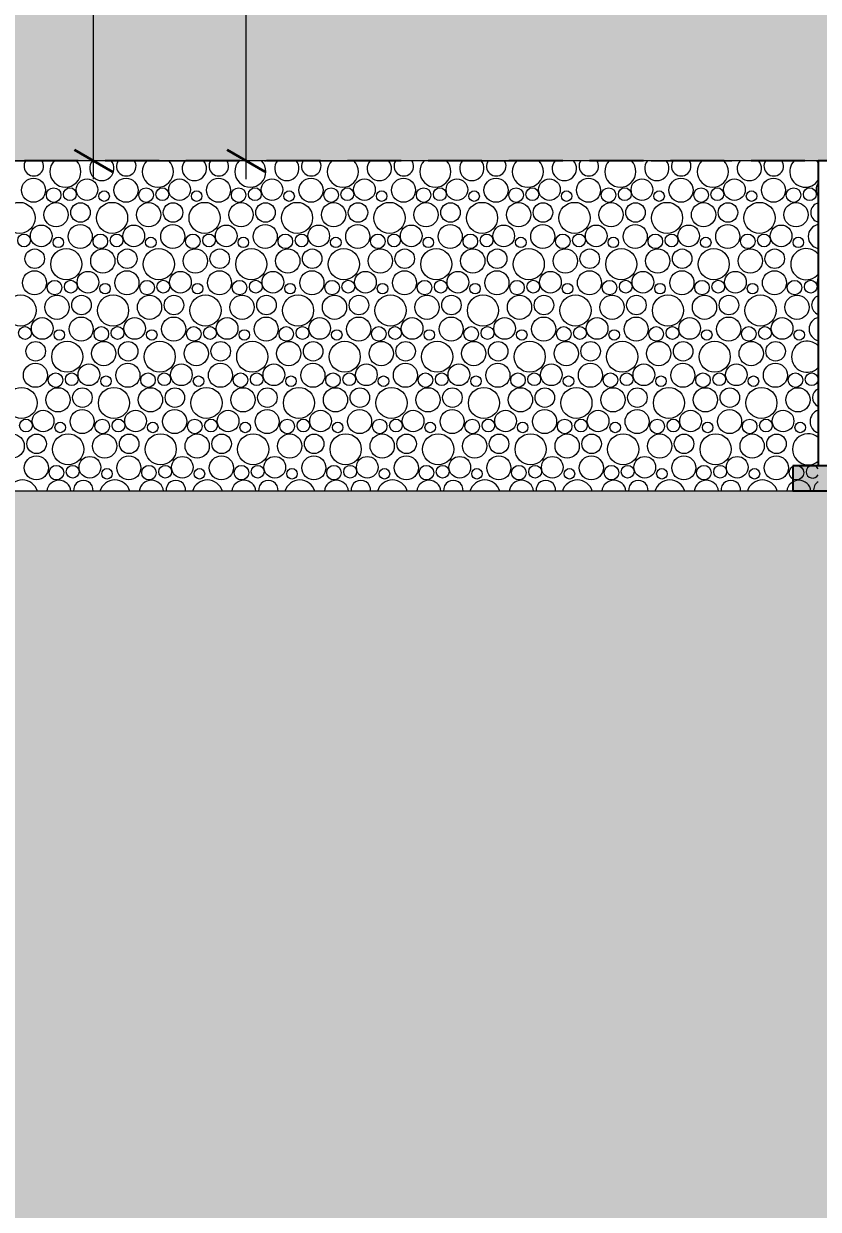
# Model space of a CAD drawing. Header units: millimetres. Extents: x 18162 to 7085488, y 72188 to 247925.
# Drawn here: x 3661105 to 3664229, y 86243 to 90907 of the extents above; entities that cross this region are included whole.
import ezdxf

# ---------------------------------------------------------------- set-up
doc = ezdxf.new("R2010")
doc.units = ezdxf.units.MM
doc.header["$MEASUREMENT"] = 0
doc.linetypes.add('Dot & Dashed', pattern=[670.277762, 317.5, -176.388889, 0, -176.388874])
doc.linetypes.add('Hidden Line', pattern=[317.5, 211.666667, -105.833333])
doc.layers.add('Drawing & Figure', color=7, linetype='Continuous')
doc.layers.add('Structural - Bearing', color=7, linetype='Continuous')
doc.styles.add('GENERATED_STYLE_3', font='', dxfattribs={"width": 0.8})
doc.styles.get('GENERATED_STYLE_3').set_extended_font_data('ISOCPEUR MON')
doc.dimstyles.new('GENERATED_STYLE__7', dxfattribs={"dimtxt": 220.000005, "dimasz": 114, "dimexe": 0.18, "dimexo": 342.629951, "dimgap": 0, "dimtad": 1, "dimdec": 0, "dimzin": 0, "dimdsep": 46, "dimtxsty": 'GENERATED_STYLE_3', "dimblk": 'ARROWHEAD_2', "dimblk1": 'ARROWHEAD_2', "dimblk2": 'ARROWHEAD_2', "dimcen": 0.09, "dimclrd": 13, "dimclre": 13, "dimclrt": 13, "dimadec": 0, "dimazin": 0, "dimtfac": 1, "dimtdec": 4, "dimtmove": 0, "dimatfit": 3, "dimfxl": 1, "dimtolj": 1, "dimtzin": 0, "dimarcsym": 0})

# ---------------------------------------------------------------- blocks, each defined once
blk = doc.blocks.new('*X768', base_point=(3761974.7, 95118))
at = {"color": 254, "linetype": 'Continuous', "lineweight": 13}
for centre, radius in [((3661143.2, 90251.8), 47.3), ((3661353.5, 90254), 42.6), ((3661506.9, 90251.8), 47.3), ((3661717.2, 90254), 42.6), ((3661870.6, 90251.8), 47.3), ((3662080.9, 90254), 42.6), ((3662234.3, 90251.8), 47.3), ((3662444.6, 90254), 42.6), ((3662598.1, 90251.8), 47.3), ((3662808.3, 90254), 42.6), ((3662961.8, 90251.8), 47.3), ((3663172, 90254), 42.6), ((3663325.5, 90251.8), 47.3), ((3663535.7, 90254), 42.6), ((3663689.2, 90251.8), 47.3), ((3663899.4, 90254), 42.6), ((3664052.9, 90251.8), 47.3), ((3661222.3, 90232.7), 28.6), ((3661286.1, 90236.2), 25.1), ((3661420.8, 90228.6), 20.7), ((3661586, 90232.7), 28.6), ((3661649.8, 90236.2), 25.1), ((3661784.5, 90228.6), 20.7), ((3661949.7, 90232.7), 28.6), ((3662013.5, 90236.2), 25.1), ((3662148.2, 90228.6), 20.7), ((3662313.4, 90232.7), 28.6), ((3662377.2, 90236.2), 25.1), ((3662512, 90228.6), 20.7), ((3662677.1, 90232.7), 28.6), ((3662740.9, 90236.2), 25.1), ((3662875.7, 90228.6), 20.7), ((3663040.8, 90232.7), 28.6), ((3663104.6, 90236.2), 25.1), ((3663239.4, 90228.6), 20.7), ((3663404.5, 90232.7), 28.6), ((3663468.3, 90236.2), 25.1), ((3663603.1, 90228.6), 20.7), ((3663768.2, 90232.7), 28.6), ((3663832, 90236.2), 25.1), ((3663966.8, 90228.6), 20.7), ((3664131.9, 90232.7), 28.6), ((3664195.7, 90236.2), 25.1), ((3661088.4, 90142.9), 61.2), ((3661231.9, 90155.4), 47.7), ((3661328, 90164.2), 38.4), ((3661452.1, 90142.9), 61.2), ((3661595.6, 90155.4), 47.7), ((3661691.7, 90164.2), 38.4), ((3661815.8, 90142.9), 61.2), ((3661959.3, 90155.4), 47.7), ((3662055.4, 90164.2), 38.4), ((3662179.5, 90142.9), 61.2), ((3662323, 90155.4), 47.7), ((3662419.1, 90164.2), 38.4), ((3662543.2, 90142.9), 61.2), ((3662686.7, 90155.4), 47.7), ((3662782.8, 90164.2), 38.4), ((3662906.9, 90142.9), 61.2), ((3663050.5, 90155.4), 47.7), ((3663146.5, 90164.2), 38.4), ((3663270.6, 90142.9), 61.2), ((3663414.2, 90155.4), 47.7), ((3663510.2, 90164.2), 38.4), ((3663634.3, 90142.9), 61.2), ((3663777.9, 90155.4), 47.7), ((3663873.9, 90164.2), 38.4), ((3663998, 90142.9), 61.2), ((3664141.6, 90155.4), 47.7), ((3661173.5, 90072), 42.6), ((3661326.9, 90069.8), 47.3), ((3661537.2, 90072), 42.6), ((3661690.6, 90069.8), 47.3), ((3661900.9, 90072), 42.6), ((3662054.3, 90069.8), 47.3), ((3662264.6, 90072), 42.6), ((3662418.1, 90069.8), 47.3), ((3662628.3, 90072), 42.6), ((3662781.8, 90069.8), 47.3), ((3662992, 90072), 42.6), ((3663145.5, 90069.8), 47.3), ((3663355.7, 90072), 42.6), ((3663509.2, 90069.8), 47.3), ((3663719.4, 90072), 42.6), ((3663872.9, 90069.8), 47.3), ((3664083.1, 90072), 42.6), ((3661106.1, 90054.2), 25.1), ((3661240.8, 90046.6), 20.7), ((3661406, 90050.7), 28.6), ((3661469.8, 90054.2), 25.1), ((3661604.5, 90046.6), 20.7), ((3661769.7, 90050.7), 28.6), ((3661833.5, 90054.2), 25.1), ((3661968.2, 90046.6), 20.7), ((3662133.4, 90050.7), 28.6), ((3662197.2, 90054.2), 25.1), ((3662332, 90046.6), 20.7), ((3662497.1, 90050.7), 28.6), ((3662560.9, 90054.2), 25.1), ((3662695.7, 90046.6), 20.7), ((3662860.8, 90050.7), 28.6), ((3662924.6, 90054.2), 25.1), ((3663059.4, 90046.6), 20.7), ((3663224.5, 90050.7), 28.6), ((3663288.3, 90054.2), 25.1), ((3663423.1, 90046.6), 20.7), ((3663588.2, 90050.7), 28.6), ((3663652, 90054.2), 25.1), ((3663786.8, 90046.6), 20.7), ((3663951.9, 90050.7), 28.6), ((3664015.7, 90054.2), 25.1), ((3664150.5, 90046.6), 20.7), ((3661148, 89982.2), 38.4), ((3661272.1, 89960.9), 61.2), ((3661415.6, 89973.4), 47.7), ((3661511.7, 89982.2), 38.4), ((3661635.8, 89960.9), 61.2), ((3661779.3, 89973.4), 47.7), ((3661875.4, 89982.2), 38.4), ((3661999.5, 89960.9), 61.2), ((3662143, 89973.4), 47.7), ((3662239.1, 89982.2), 38.4), ((3662363.2, 89960.9), 61.2), ((3662506.7, 89973.4), 47.7), ((3662602.8, 89982.2), 38.4), ((3662726.9, 89960.9), 61.2), ((3662870.5, 89973.4), 47.7), ((3662966.5, 89982.2), 38.4), ((3663090.6, 89960.9), 61.2), ((3663234.2, 89973.4), 47.7), ((3663330.2, 89982.2), 38.4), ((3663454.3, 89960.9), 61.2), ((3663597.9, 89973.4), 47.7), ((3663693.9, 89982.2), 38.4), ((3663818, 89960.9), 61.2), ((3663961.6, 89973.4), 47.7), ((3664057.6, 89982.2), 38.4), ((3661146.9, 89887.8), 47.3), ((3661357.2, 89890), 42.6), ((3661510.6, 89887.8), 47.3), ((3661720.9, 89890), 42.6), ((3661874.3, 89887.8), 47.3), ((3662084.6, 89890), 42.6), ((3662238.1, 89887.8), 47.3), ((3662448.3, 89890), 42.6), ((3662601.8, 89887.8), 47.3), ((3662812, 89890), 42.6), ((3662965.5, 89887.8), 47.3), ((3663175.7, 89890), 42.6), ((3663329.2, 89887.8), 47.3), ((3663539.4, 89890), 42.6), ((3663692.9, 89887.8), 47.3), ((3663903.1, 89890), 42.6), ((3664056.6, 89887.8), 47.3), ((3661226, 89868.7), 28.6), ((3661289.8, 89872.3), 25.1), ((3661424.5, 89864.6), 20.7), ((3661589.7, 89868.7), 28.6), ((3661653.5, 89872.3), 25.1), ((3661788.2, 89864.6), 20.7), ((3661953.4, 89868.7), 28.6), ((3662017.2, 89872.3), 25.1), ((3662152, 89864.6), 20.7), ((3662317.1, 89868.7), 28.6), ((3662380.9, 89872.3), 25.1), ((3662515.7, 89864.6), 20.7), ((3662680.8, 89868.7), 28.6), ((3662744.6, 89872.3), 25.1), ((3662879.4, 89864.6), 20.7), ((3663044.5, 89868.7), 28.6), ((3663108.3, 89872.3), 25.1), ((3663243.1, 89864.6), 20.7), ((3663408.2, 89868.7), 28.6), ((3663472, 89872.3), 25.1), ((3663606.8, 89864.6), 20.7), ((3663771.9, 89868.7), 28.6), ((3663835.7, 89872.3), 25.1), ((3663970.5, 89864.6), 20.7), ((3664135.6, 89868.7), 28.6), ((3664199.5, 89872.3), 25.1), ((3661092.1, 89778.9), 61.2), ((3661235.6, 89791.4), 47.7), ((3661331.7, 89800.2), 38.4), ((3661455.8, 89778.9), 61.2), ((3661599.3, 89791.4), 47.7), ((3661695.4, 89800.2), 38.4), ((3661819.5, 89778.9), 61.2), ((3661963, 89791.4), 47.7), ((3662059.1, 89800.2), 38.4), ((3662183.2, 89778.9), 61.2), ((3662326.7, 89791.4), 47.7), ((3662422.8, 89800.2), 38.4), ((3662546.9, 89778.9), 61.2), ((3662690.5, 89791.4), 47.7), ((3662786.5, 89800.2), 38.4), ((3662910.6, 89778.9), 61.2), ((3663054.2, 89791.4), 47.7), ((3663150.2, 89800.2), 38.4), ((3663274.3, 89778.9), 61.2), ((3663417.9, 89791.4), 47.7), ((3663513.9, 89800.2), 38.4), ((3663638, 89778.9), 61.2), ((3663781.6, 89791.4), 47.7), ((3663877.6, 89800.2), 38.4), ((3664001.7, 89778.9), 61.2), ((3664145.3, 89791.4), 47.7), ((3661177.2, 89708), 42.6), ((3661330.6, 89705.8), 47.3), ((3661540.9, 89708), 42.6), ((3661694.3, 89705.8), 47.3), ((3661904.6, 89708), 42.6), ((3662058.1, 89705.8), 47.3), ((3662268.3, 89708), 42.6), ((3662421.8, 89705.8), 47.3), ((3662632, 89708), 42.6), ((3662785.5, 89705.8), 47.3), ((3662995.7, 89708), 42.6), ((3663149.2, 89705.8), 47.3), ((3663359.4, 89708), 42.6), ((3663512.9, 89705.8), 47.3), ((3663723.1, 89708), 42.6), ((3663876.6, 89705.8), 47.3), ((3664086.8, 89708), 42.6), ((3661109.8, 89690.3), 25.1), ((3661244.5, 89682.6), 20.7), ((3661409.7, 89686.7), 28.6), ((3661473.5, 89690.3), 25.1), ((3661608.2, 89682.6), 20.7), ((3661773.4, 89686.7), 28.6), ((3661837.2, 89690.3), 25.1), ((3661972, 89682.6), 20.7), ((3662137.1, 89686.7), 28.6), ((3662200.9, 89690.3), 25.1), ((3662335.7, 89682.6), 20.7), ((3662500.8, 89686.7), 28.6), ((3662564.6, 89690.3), 25.1), ((3662699.4, 89682.6), 20.7), ((3662864.5, 89686.7), 28.6), ((3662928.3, 89690.3), 25.1), ((3663063.1, 89682.6), 20.7), ((3663228.2, 89686.7), 28.6), ((3663292, 89690.3), 25.1), ((3663426.8, 89682.6), 20.7), ((3663591.9, 89686.7), 28.6), ((3663655.7, 89690.3), 25.1), ((3663790.5, 89682.6), 20.7), ((3663955.6, 89686.7), 28.6), ((3664019.5, 89690.3), 25.1), ((3664154.2, 89682.6), 20.7), ((3661151.7, 89618.2), 38.4), ((3661275.8, 89596.9), 61.2), ((3661419.3, 89609.4), 47.7), ((3661515.4, 89618.2), 38.4), ((3661639.5, 89596.9), 61.2), ((3661783, 89609.4), 47.7), ((3661879.1, 89618.2), 38.4), ((3662003.2, 89596.9), 61.2), ((3662146.7, 89609.4), 47.7), ((3662242.8, 89618.2), 38.4), ((3662366.9, 89596.9), 61.2), ((3662510.5, 89609.4), 47.7), ((3662606.5, 89618.2), 38.4), ((3662730.6, 89596.9), 61.2), ((3662874.2, 89609.4), 47.7), ((3662970.2, 89618.2), 38.4), ((3663094.3, 89596.9), 61.2), ((3663237.9, 89609.4), 47.7), ((3663333.9, 89618.2), 38.4), ((3663458, 89596.9), 61.2), ((3663601.6, 89609.4), 47.7), ((3663697.6, 89618.2), 38.4), ((3663821.7, 89596.9), 61.2), ((3663965.3, 89609.4), 47.7), ((3664061.3, 89618.2), 38.4), ((3661150.6, 89523.8), 47.3), ((3661360.9, 89526), 42.6), ((3661514.3, 89523.8), 47.3), ((3661724.6, 89526), 42.6), ((3661878.1, 89523.8), 47.3), ((3662088.3, 89526), 42.6), ((3662241.8, 89523.8), 47.3), ((3662452, 89526), 42.6), ((3662605.5, 89523.8), 47.3), ((3662815.7, 89526), 42.6), ((3662969.2, 89523.8), 47.3), ((3663179.4, 89526), 42.6), ((3663332.9, 89523.8), 47.3), ((3663543.1, 89526), 42.6), ((3663696.6, 89523.8), 47.3), ((3663906.8, 89526), 42.6), ((3664060.3, 89523.8), 47.3), ((3661229.7, 89504.7), 28.6), ((3661293.5, 89508.3), 25.1), ((3661428.2, 89500.6), 20.7), ((3661593.4, 89504.7), 28.6), ((3661657.2, 89508.3), 25.1), ((3661792, 89500.6), 20.7), ((3661957.1, 89504.7), 28.6), ((3662020.9, 89508.3), 25.1), ((3662155.7, 89500.6), 20.7), ((3662320.8, 89504.7), 28.6), ((3662384.6, 89508.3), 25.1), ((3662519.4, 89500.6), 20.7), ((3662684.5, 89504.7), 28.6), ((3662748.3, 89508.3), 25.1), ((3662883.1, 89500.6), 20.7), ((3663048.2, 89504.7), 28.6), ((3663112, 89508.3), 25.1), ((3663246.8, 89500.6), 20.7), ((3663411.9, 89504.7), 28.6), ((3663475.7, 89508.3), 25.1), ((3663610.5, 89500.6), 20.7), ((3663775.6, 89504.7), 28.6), ((3663839.5, 89508.3), 25.1), ((3663974.2, 89500.6), 20.7), ((3664139.3, 89504.7), 28.6), ((3664203.2, 89508.3), 25.1), ((3661095.8, 89414.9), 61.2), ((3661239.3, 89427.4), 47.7), ((3661335.4, 89436.2), 38.4), ((3661459.5, 89414.9), 61.2), ((3661603, 89427.4), 47.7), ((3661699.1, 89436.2), 38.4), ((3661823.2, 89414.9), 61.2), ((3661966.7, 89427.4), 47.7), ((3662062.8, 89436.2), 38.4), ((3662186.9, 89414.9), 61.2), ((3662330.5, 89427.4), 47.7), ((3662426.5, 89436.2), 38.4), ((3662550.6, 89414.9), 61.2), ((3662694.2, 89427.4), 47.7), ((3662790.2, 89436.2), 38.4), ((3662914.3, 89414.9), 61.2), ((3663057.9, 89427.4), 47.7), ((3663153.9, 89436.2), 38.4), ((3663278, 89414.9), 61.2), ((3663421.6, 89427.4), 47.7), ((3663517.6, 89436.2), 38.4), ((3663641.7, 89414.9), 61.2), ((3663785.3, 89427.4), 47.7), ((3663881.3, 89436.2), 38.4), ((3664005.4, 89414.9), 61.2), ((3664149, 89427.4), 47.7), ((3661113.5, 89326.3), 25.1), ((3661180.9, 89344), 42.6), ((3661334.3, 89341.8), 47.3), ((3661413.4, 89322.7), 28.6), ((3661477.2, 89326.3), 25.1), ((3661544.6, 89344), 42.6), ((3661698.1, 89341.8), 47.3), ((3661777.1, 89322.7), 28.6), ((3661840.9, 89326.3), 25.1), ((3661908.3, 89344), 42.6), ((3662061.8, 89341.8), 47.3), ((3662140.8, 89322.7), 28.6), ((3662204.6, 89326.3), 25.1), ((3662272, 89344), 42.6), ((3662425.5, 89341.8), 47.3), ((3662504.5, 89322.7), 28.6), ((3662568.3, 89326.3), 25.1), ((3662635.7, 89344), 42.6), ((3662789.2, 89341.8), 47.3), ((3662868.2, 89322.7), 28.6), ((3662932, 89326.3), 25.1), ((3662999.4, 89344), 42.6), ((3663152.9, 89341.8), 47.3), ((3663231.9, 89322.7), 28.6), ((3663295.7, 89326.3), 25.1), ((3663363.1, 89344), 42.6), ((3663516.6, 89341.8), 47.3), ((3663595.6, 89322.7), 28.6), ((3663659.5, 89326.3), 25.1), ((3663726.8, 89344), 42.6), ((3663880.3, 89341.8), 47.3), ((3663959.3, 89322.7), 28.6), ((3664023.2, 89326.3), 25.1), ((3664090.5, 89344), 42.6), ((3661248.2, 89318.6), 20.7), ((3661612, 89318.6), 20.7), ((3661975.7, 89318.6), 20.7), ((3662339.4, 89318.6), 20.7), ((3662703.1, 89318.6), 20.7), ((3663066.8, 89318.6), 20.7), ((3663430.5, 89318.6), 20.7), ((3663794.2, 89318.6), 20.7), ((3664157.9, 89318.6), 20.7), ((3661059.3, 89245.4), 47.7), ((3661155.4, 89254.2), 38.4), ((3661279.5, 89232.9), 61.2), ((3661423, 89245.4), 47.7), ((3661519.1, 89254.2), 38.4), ((3661643.2, 89232.9), 61.2), ((3661786.7, 89245.4), 47.7), ((3661882.8, 89254.2), 38.4), ((3662006.9, 89232.9), 61.2), ((3662150.5, 89245.4), 47.7), ((3662246.5, 89254.2), 38.4), ((3662370.6, 89232.9), 61.2), ((3662514.2, 89245.4), 47.7), ((3662610.2, 89254.2), 38.4), ((3662734.3, 89232.9), 61.2), ((3662877.9, 89245.4), 47.7), ((3662973.9, 89254.2), 38.4), ((3663098, 89232.9), 61.2), ((3663241.6, 89245.4), 47.7), ((3663337.6, 89254.2), 38.4), ((3663461.7, 89232.9), 61.2), ((3663605.3, 89245.4), 47.7), ((3663701.3, 89254.2), 38.4), ((3663825.4, 89232.9), 61.2), ((3663969, 89245.4), 47.7), ((3664065, 89254.2), 38.4), ((3661154.3, 89159.8), 47.3), ((3661233.4, 89140.7), 28.6), ((3661297.2, 89144.3), 25.1), ((3661364.6, 89162), 42.6), ((3661518.1, 89159.8), 47.3), ((3661597.1, 89140.7), 28.6), ((3661660.9, 89144.3), 25.1), ((3661728.3, 89162), 42.6), ((3661881.8, 89159.8), 47.3), ((3661960.8, 89140.7), 28.6), ((3662024.6, 89144.3), 25.1), ((3662092, 89162), 42.6), ((3662245.5, 89159.8), 47.3), ((3662324.5, 89140.7), 28.6), ((3662388.3, 89144.3), 25.1), ((3662455.7, 89162), 42.6), ((3662609.2, 89159.8), 47.3), ((3662688.2, 89140.7), 28.6), ((3662752, 89144.3), 25.1), ((3662819.4, 89162), 42.6), ((3662972.9, 89159.8), 47.3), ((3663051.9, 89140.7), 28.6), ((3663115.7, 89144.3), 25.1), ((3663183.1, 89162), 42.6), ((3663336.6, 89159.8), 47.3), ((3663415.6, 89140.7), 28.6), ((3663479.5, 89144.3), 25.1), ((3663546.8, 89162), 42.6), ((3663700.3, 89159.8), 47.3), ((3663779.3, 89140.7), 28.6), ((3663843.2, 89144.3), 25.1), ((3663910.5, 89162), 42.6), ((3664064, 89159.8), 47.3), ((3664143, 89140.7), 28.6), ((3661432, 89136.6), 20.7), ((3661795.7, 89136.6), 20.7), ((3662159.4, 89136.6), 20.7), ((3662523.1, 89136.6), 20.7), ((3662886.8, 89136.6), 20.7), ((3663250.5, 89136.6), 20.7), ((3663614.2, 89136.6), 20.7), ((3663977.9, 89136.6), 20.7)]:
    blk.add_circle(centre, radius, dxfattribs=at)
for centre, radius, start, end in [((3661144.2, 90346.2), 38.4, 145.2936, 34.7064), ((3661268.4, 90324.9), 61.2, 135.2242, 44.7758), ((3661411.9, 90337.3), 47.7, 140.0127, 39.9873), ((3661508, 90346.2), 38.4, 145.2936, 34.7064), ((3661632.1, 90324.9), 61.2, 135.2242, 44.7758), ((3661775.6, 90337.3), 47.7, 140.0127, 39.9873), ((3661871.7, 90346.2), 38.4, 145.2936, 34.7064), ((3661995.8, 90324.9), 61.2, 135.2242, 44.7758), ((3662139.3, 90337.3), 47.7, 140.0127, 39.9873), ((3662235.4, 90346.2), 38.4, 145.2936, 34.7064), ((3662359.5, 90324.9), 61.2, 135.2242, 44.7758), ((3662503, 90337.3), 47.7, 140.0127, 39.9873), ((3662599.1, 90346.2), 38.4, 145.2936, 34.7064), ((3662723.2, 90324.9), 61.2, 135.2242, 44.7758), ((3662866.7, 90337.3), 47.7, 140.0127, 39.9873), ((3662962.8, 90346.2), 38.4, 145.2936, 34.7064), ((3663086.9, 90324.9), 61.2, 135.2242, 44.7758), ((3663230.5, 90337.3), 47.7, 140.0127, 39.9873), ((3663326.5, 90346.2), 38.4, 145.2936, 34.7064), ((3663450.6, 90324.9), 61.2, 135.2242, 44.7758), ((3663594.2, 90337.3), 47.7, 140.0127, 39.9873), ((3663690.2, 90346.2), 38.4, 145.2936, 34.7064), ((3663814.3, 90324.9), 61.2, 135.2242, 44.7758), ((3663957.9, 90337.3), 47.7, 140.0127, 39.9873), ((3664053.9, 90346.2), 38.4, 145.2936, 34.7064), ((3664178, 90324.9), 61.2, 135.2242, 326.4938), ((3664178, 90324.9), 61.2, 33.5062, 44.7758), ((3664263.1, 90254), 42.6, 143.1773, 216.8227), ((3664237.6, 90164.2), 38.4, 102.8929, 257.1071), ((3664236.6, 90069.8), 47.3, 99.1696, 260.8304), ((3664181.7, 89960.9), 61.2, 39.3528, 320.6472), ((3664266.8, 89890), 42.6, 152.5766, 207.4234), ((3664241.3, 89800.2), 38.4, 108.6504, 251.3496), ((3664240.3, 89705.8), 47.3, 103.7525, 256.2475), ((3664185.4, 89596.9), 61.2, 44.546, 315.454), ((3664270.5, 89526), 42.6, 167.0996, 192.9004), ((3664245, 89436.2), 38.4, 114.6112, 245.3888), ((3664244, 89341.8), 47.3, 108.4271, 251.5729), ((3664189.1, 89232.9), 61.2, 49.2985, 310.7015), ((3664206.9, 89144.3), 25.1, 27.7589, 332.2411), ((3661099.5, 89050.9), 61.2, 16.2097, 163.7903), ((3661243, 89063.4), 47.7, 5.5698, 174.4302), ((3661339.1, 89072.2), 38.4, 353.7314, 186.2686), ((3661463.2, 89050.9), 61.2, 16.2097, 163.7903), ((3661606.7, 89063.4), 47.7, 5.5698, 174.4302), ((3661702.8, 89072.2), 38.4, 353.7314, 186.2686), ((3661826.9, 89050.9), 61.2, 16.2097, 163.7903), ((3661970.5, 89063.4), 47.7, 5.5698, 174.4302), ((3662066.5, 89072.2), 38.4, 353.7314, 186.2686), ((3662190.6, 89050.9), 61.2, 16.2097, 163.7903), ((3662334.2, 89063.4), 47.7, 5.5698, 174.4302), ((3662430.2, 89072.2), 38.4, 353.7314, 186.2686), ((3662554.3, 89050.9), 61.2, 16.2097, 163.7903), ((3662697.9, 89063.4), 47.7, 5.5698, 174.4302), ((3662793.9, 89072.2), 38.4, 353.7314, 186.2686), ((3662918, 89050.9), 61.2, 16.2097, 163.7903), ((3663061.6, 89063.4), 47.7, 5.5698, 174.4302), ((3663157.6, 89072.2), 38.4, 353.7314, 186.2686), ((3663281.7, 89050.9), 61.2, 16.2097, 163.7903), ((3663425.3, 89063.4), 47.7, 5.5698, 174.4302), ((3663521.3, 89072.2), 38.4, 353.7314, 186.2686), ((3663645.4, 89050.9), 61.2, 16.2097, 163.7903), ((3663789, 89063.4), 47.7, 5.5698, 174.4302), ((3663885, 89072.2), 38.4, 353.7314, 186.2686), ((3664009.1, 89050.9), 61.2, 16.2097, 163.7903), ((3664152.7, 89063.4), 47.7, 5.5698, 174.4302), ((3664248.7, 89072.2), 38.4, 120.8721, 186.2686)]:
    blk.add_arc(centre, radius, start, end, dxfattribs=at)
blk = doc.blocks.new('*D1190', base_point=(3761974.7, 95118))
at = {"color": 12, "linetype": 'Continuous', "lineweight": 35}
for p, q in [((3661904.5, 93661.3), (3662054.5, 93574.7)), ((3661904.5, 90411.3), (3662054.5, 90324.7))]:
    blk.add_line(p, q, dxfattribs=at)
at = {"color": 13, "linetype": 'Continuous', "lineweight": 13}
for p, q in [((3665086.4, 93618), (3661867, 93618)), ((3661979.5, 90368), (3661979.5, 93618)), ((3664786.4, 90368), (3661867, 90368)), ((3661979.5, 90294.7), (3661979.5, 90368))]:
    blk.add_line(p, q, dxfattribs=at)
at = {"color": 13, "lineweight": 13, "insert": (3662043.3, 91716.4), "char_height": 220, "attachment_point": 7, "rotation": 90, "style": 'GENERATED_STYLE_3'}
blk.add_mtext('\\A1;{\\pql;\\fISOCPEUR MON|b0|i0|c0|p0;\\W0.800000;3,250}', dxfattribs=at)
blk = doc.blocks.new('ARROWHEAD_2')
at = {"color": 0, "linetype": 'Continuous', "lineweight": 0}
for p, q in [((-0.378, -0.655), (0.378, 0.655)), ((0, 0), (-1, 0))]:
    blk.add_line(p, q, dxfattribs=at)
blk = doc.blocks.new('*D1239', base_point=(3761974.7, 95118))
at = {"color": 12, "linetype": 'Continuous', "lineweight": 35}
for p, q in [((3661304.2, 100911.3), (3661454.2, 100824.7)), ((3661304.2, 90411.3), (3661454.2, 90324.7))]:
    blk.add_line(p, q, dxfattribs=at)
at = {"color": 13, "linetype": 'Continuous', "lineweight": 13}
for p, q in [((3661379.2, 90368), (3661379.2, 100868)), ((3664786.4, 90368), (3661266.7, 90368)), ((3661379.2, 90294.7), (3661379.2, 90368))]:
    blk.add_line(p, q, dxfattribs=at)
at = {"color": 13, "lineweight": 13, "char_height": 220, "attachment_point": 7, "rotation": 90, "style": 'GENERATED_STYLE_3'}
for s, insert in [('\\A1;{\\pql;\\fISOCPEUR MON|b0|i0|c0|p0;\\W0.800000;200}', (3661399, 100455.8)), ('\\A1;{\\pql;\\fISOCPEUR MON|b0|i0|c0|p0;\\W0.800000;10,500}', (3661443, 95113))]:
    blk.add_mtext(s, dxfattribs=dict(at, insert=insert))
blk = doc.blocks.new('*D1240', base_point=(3761974.7, 95118))
at = {"color": 12, "linetype": 'Continuous', "lineweight": 35}
for p, q in [((3661304.2, 101111.3), (3661454.2, 101024.7)), ((3661304.2, 100911.3), (3661454.2, 100824.7))]:
    blk.add_line(p, q, dxfattribs=at)
at = {"color": 13, "linetype": 'Continuous', "lineweight": 13}
for p, q in [((3664436.4, 101068), (3661266.7, 101068)), ((3661379.2, 100868), (3661379.2, 101068)), ((3664436.4, 100868), (3661266.7, 100868)), ((3661379.2, 90368), (3661379.2, 100868))]:
    blk.add_line(p, q, dxfattribs=at)
blk = doc.blocks.new('*D1248', base_point=(3761974.7, 95118))
at = {"color": 13, "linetype": 'Continuous', "lineweight": 13}
for p, q in [((3660779.6, 145568), (3660779.6, 145641.4)), ((3664636.4, 145568), (3660667.1, 145568)), ((3660779.6, 90368), (3660779.6, 145568)), ((3664786.4, 90368), (3660667.1, 90368)), ((3660779.6, 90294.7), (3660779.6, 90368))]:
    blk.add_line(p, q, dxfattribs=at)
at = {"color": 12, "linetype": 'Continuous', "lineweight": 35}
for p, q in [((3660854.6, 145524.7), (3660704.6, 145611.3)), ((3660704.6, 90411.3), (3660854.6, 90324.7))]:
    blk.add_line(p, q, dxfattribs=at)
at = {"color": 13, "lineweight": 13, "insert": (3660843.4, 117629.9), "char_height": 220, "attachment_point": 7, "rotation": 90, "style": 'GENERATED_STYLE_3'}
blk.add_mtext('\\A1;{\\pql;\\fISOCPEUR MON|b0|i0|c0|p0;\\W0.800000;55,200}', dxfattribs=at)

msp = doc.modelspace()

# ---------------------------------------------------------------- hatches: boundary and pattern name
at = {"linetype": 'Continuous', "lineweight": 13}
h = msp.add_hatch(dxfattribs=at)
h.set_pattern_fill('Earth_0003', color=254, style=0, pattern_type=2)
h.set_pattern_definition([(45, (3761974.73, 95118), (-275.7716, 275.7716), []), (45, (3761882.8, 95209.9), (-551.5433, 551.5433), []), (45, (3761790.9, 95301.85), (-551.5433, 551.5433), []), (135, (3761698.96, 95393.78), (91.92388, 91.92388), [390, -390])])
h.paths.add_polyline_path([(3610592.4, 72524.1), (3664229.1, 72524.1), (3726468.1, 72524.1), (3726468.1, 91687.6), (3688648.6, 91687.6), (3686029.1, 89068), (3684529.1, 89068), (3684429.1, 89068), (3664229.1, 89068), (3664129.1, 89068), (3640232.8, 89068), (3634482.8, 94818), (3610592.4, 94818)])
at = {"linetype": 'Continuous', "lineweight": 0}
msp.add_hatch(color=49, dxfattribs=at).paths.add_polyline_path([(3665129.1, 90368), (3645005.9, 90368), (3645005.9, 94118), (3665129.1, 94118)])
at = {"layer": 'Structural - Bearing', "linetype": 'Continuous', "lineweight": 9}
h = msp.add_hatch(dxfattribs=at)
h.set_pattern_fill('Structural_Concrete_0003', style=0, pattern_type=2)
h.set_pattern_definition([(0, (3761974.73, 95118), (0, 311.7691), [30, -150]), (0, (3762064.73, 95273.9), (0, 311.7691), [30, -150]), (60, (3761974.73, 95118), (-270, 155.8846), [30, -150]), (60, (3762154.73, 95118), (-270, 155.8846), [30, -150]), (120, (3762004.73, 95118), (270, 155.8846), [30, -150]), (120, (3762184.73, 95118), (270, 155.8846), [30, -150]), (0, (3761974.73, 95148.007), (0, 60), [0, -60, 0, -90]), (45, (3762004.73, 95148.007), (-42.426407, 42.426407), [0, -45, 0, -75])])
h.paths.add_polyline_path([(3664129.1, 89168), (3664129.1, 89068), (3684529.1, 89068), (3684529.1, 89168)])

# ---------------------------------------------------------------- linework, layer by layer
at = {"color": 8, "linetype": 'Dot & Dashed', "lineweight": 13}
msp.add_line((3658879.3, 90368), (3689916.5, 90368), dxfattribs=at)
at = {"color": 7, "linetype": 'Hidden Line', "lineweight": 25, "flags": 128}
msp.add_lwpolyline([(3665129.1, 90368), (3645005.9, 90368), (3645005.9, 94118), (3665129.1, 94118)], close=True, dxfattribs=at)
at = {"layer": 'Drawing & Figure', "color": 7, "linetype": 'Continuous', "lineweight": 13}
msp.add_lwpolyline([(3688648.6, 91687.6), (3686029.1, 89068), (3684529.1, 89068), (3640232.8, 89068), (3634482.8, 94818)], dxfattribs=at)
at = {"layer": 'Structural - Bearing', "color": 7, "linetype": 'Continuous', "lineweight": 25}
for p, q in [((3664229.1, 90368), (3664229.1, 89168)), ((3665129.1, 90368), (3664229.1, 90368)), ((3664129.1, 89168), (3664129.1, 89068)), ((3664229.1, 89168), (3664129.1, 89168)), ((3684429.1, 89168), (3664229.1, 89168)), ((3684529.1, 89068), (3664129.1, 89068))]:
    msp.add_line(p, q, dxfattribs=at)

# ---------------------------------------------------------------- block references
at = {"color": 254, "linetype": 'Continuous', "lineweight": 13}
msp.add_blockref('*X768', (3761974.7, 95118), dxfattribs=at)

# ---------------------------------------------------------------- dimensions: what is measured, and where the dimension line sits
at = {"color": 13, "linetype": 'Continuous', "lineweight": 13}
for base, p1, p2, picture, middle in [((3660779.6, 145568), (3665129.1, 90368), (3664979.1, 145568), '*D1248', (3660625.6, 118082.1)), ((3661379.2, 101068), (3664779.1, 100868), (3664779.1, 101068), '*D1240', (3661225.2, 100706.9)), ((3661379.2, 100868), (3665129.1, 90368), (3664779.1, 100868), '*D1239', (3661225.2, 95565.3)), ((3661979.5, 93618), (3665129.1, 90368), (3665429.1, 93618), '*D1190', (3661825.5, 92084.9))]:
    dim = msp.add_linear_dim(base=base, p1=p1, p2=p2, angle=90, dimstyle='GENERATED_STYLE__7', dxfattribs=at)
    dim.commit()
    dim.dimension.update_dxf_attribs({"geometry": picture, "text_midpoint": middle, "dimtype": 160, "text_rotation": 90})

doc.saveas('drawing.dxf')
